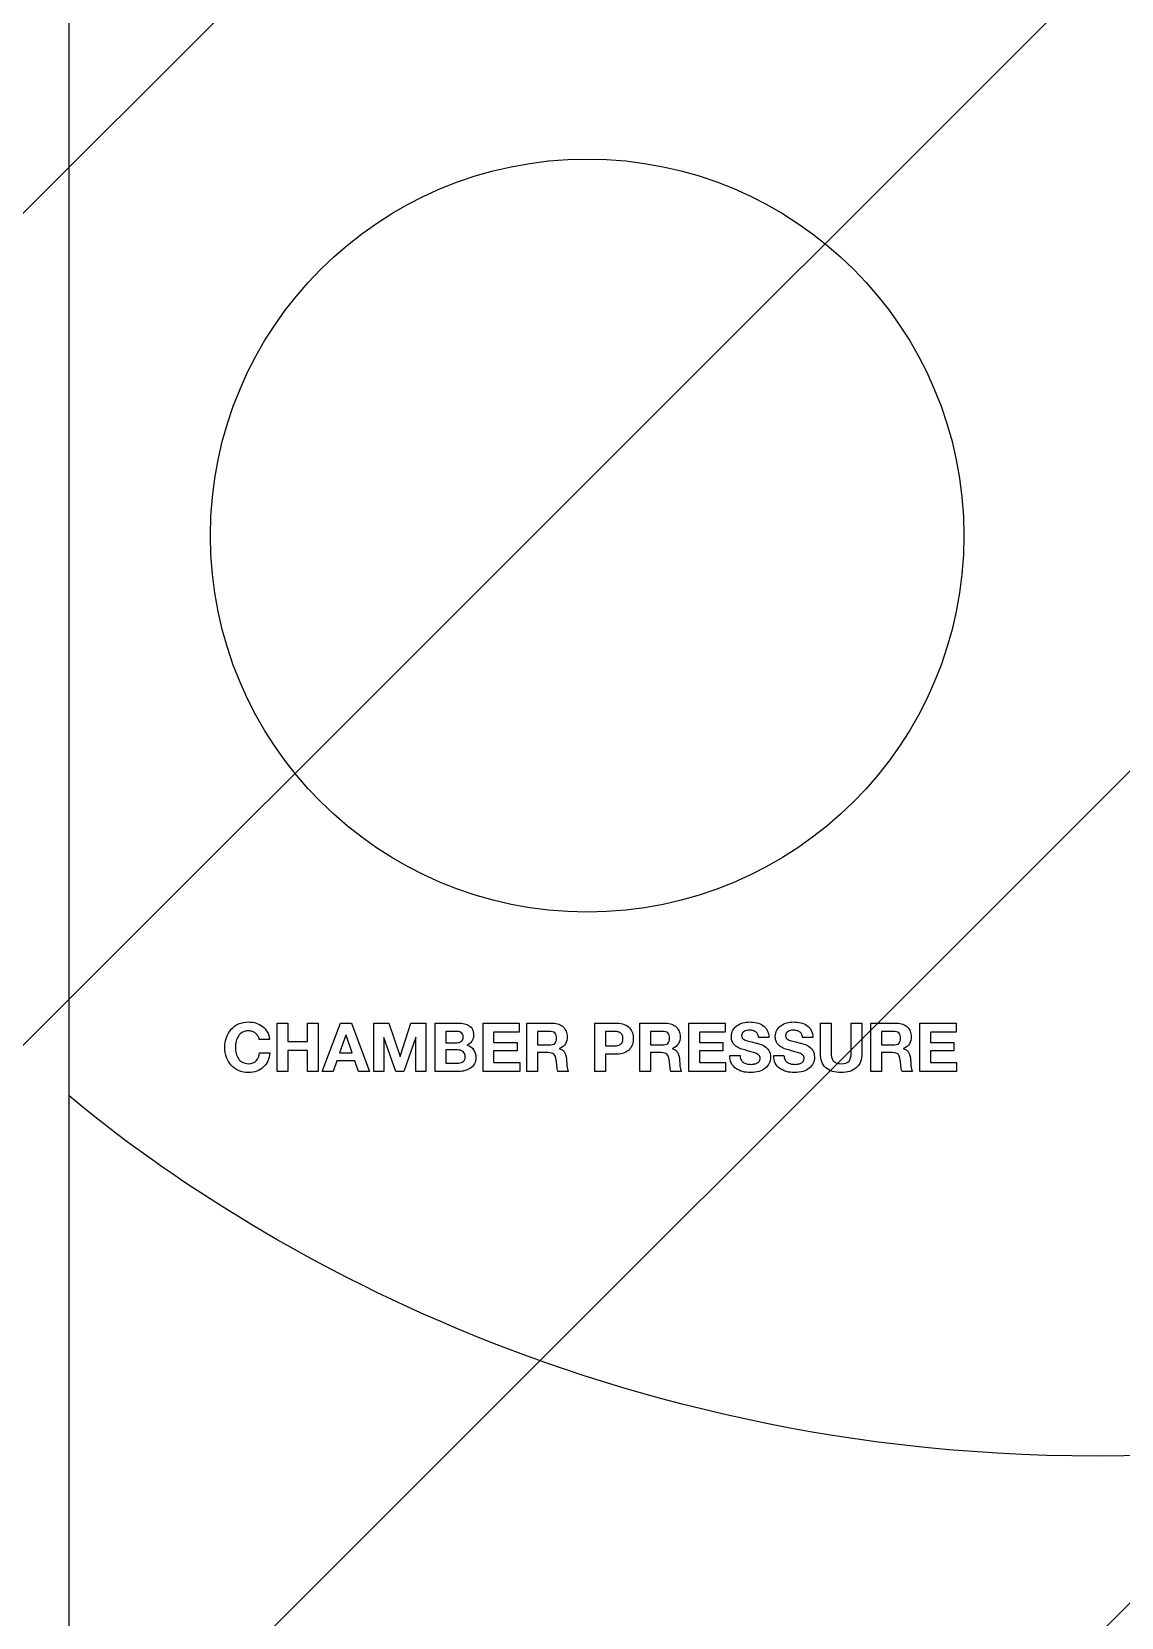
# Model space of a CAD drawing. Header units: millimetres. Extents: x 0 to 16408, y 0 to 11536.
# Drawn here: x 11345.4 to 11461, y 4734.1 to 4902.6 of the extents above; entities that cross this region are included whole.
import ezdxf

# ---------------------------------------------------------------- set-up
doc = ezdxf.new("R2010")
doc.units = ezdxf.units.MM
doc.header["$MEASUREMENT"] = 0
doc.linetypes.add('HIDDEN', pattern=[9.525, 6.35, -3.175])
doc.layers.get('0').update_dxf_attribs({"lineweight": 25})
doc.layers.add('DIM', color=3, linetype='Continuous', lineweight=9)
doc.layers.add('H', color=2, linetype='HIDDEN', lineweight=15)

msp = doc.modelspace()

# ---------------------------------------------------------------- hatches: boundary and pattern name
at = {"layer": 'DIM'}
h = msp.add_hatch(dxfattribs=at)
h.set_pattern_fill('ANSI31', color=256, scale=350, style=0)
h.set_pattern_definition([(45, (-19163.366, -2190.005), (-30.93592, 30.93592), [])])
h.paths.add_polyline_path([(11169.331, 5386.066), (11169.331, 3313.066), (10738.546, 3313.066), (10738.546, 5100.001), (10069.331, 5100.001), (10069.331, 6563.066), (14009.331, 6563.066), (14009.331, 5100.001), (13340.115, 5100.001), (13340.115, 3313.066), (12909.331, 3313.066), (12909.331, 5386.066)])
edge = h.paths.add_edge_path(flags=16)
edge.add_line((12909.331, 3336.066), (12909.331, 3313.066))
edge.add_line((11169.331, 3336.066), (11169.331, 3313.066))
at = {"layer": 'H', "ltscale": 5}
h = msp.add_hatch(dxfattribs=at)
h.set_pattern_fill('ANSI31', color=256, scale=500, style=0)
h.set_pattern_definition([(45, (5319.3, 20778.49), (-44.19417, 44.19417), [])])
edge = h.paths.add_edge_path(flags=16)
edge.add_line((14059.331, 6563.066), (14009.331, 6563.066))
edge.add_line((14059.331, 6563.066), (14009.331, 6563.066))
edge = h.paths.add_edge_path()
edge.add_line((14059.331, 6563.066), (14009.331, 6563.066))
edge.add_line((14059.331, 6563.066), (14009.331, 6563.066))
edge.add_line((10069.331, 3313.066), (10069.331, 6563.066))
edge.add_line((10019.331, 3263.066), (10019.331, 6563.066))
edge.add_line((10069.331, 3313.066), (14009.331, 3313.066))
edge.add_line((10019.331, 3263.066), (14059.331, 3263.066))
edge.add_line((14059.331, 6563.066), (14009.331, 6563.066))
edge.add_line((14009.331, 5313.066), (14009.331, 5323.066))
edge.add_line((14009.331, 3313.066), (14009.331, 6563.066))
edge.add_line((14059.331, 3263.066), (14059.331, 6563.066))

# ---------------------------------------------------------------- linework, layer by layer
for p, q in [((11349.331, 4411.066), (11349.331, 5161.066)), ((11371.414, 4792.134), (11371.414, 4797.272)), ((11371.414, 4797.272), (11372.544, 4797.272)), ((11372.544, 4797.272), (11372.544, 4795.301)), ((11374.624, 4795.301), (11374.624, 4797.272)), ((11374.624, 4797.272), (11375.754, 4797.272)), ((11375.754, 4797.272), (11375.754, 4792.134)), ((11376.207, 4792.134), (11378.15, 4797.272)), ((11378.712, 4796.006), (11378.042, 4794.12)), ((11378.15, 4797.272), (11379.309, 4797.272)), ((11378.726, 4796.006), (11378.712, 4796.006)), ((11379.374, 4794.12), (11378.726, 4796.006)), ((11379.309, 4797.272), (11381.23, 4792.134)), ((11381.677, 4792.134), (11381.677, 4797.272)), ((11381.677, 4797.272), (11383.267, 4797.272)), ((11382.749, 4795.739), (11382.735, 4795.739)), ((11382.735, 4795.739), (11382.735, 4792.134)), ((11384.009, 4792.134), (11382.749, 4795.739)), ((11383.267, 4797.272), (11384.469, 4793.739)), ((11384.483, 4793.739), (11385.62, 4797.272)), ((11386.139, 4795.776), (11384.879, 4792.134)), ((11385.62, 4797.272), (11387.211, 4797.272)), ((11386.153, 4795.776), (11386.139, 4795.776)), ((11386.153, 4792.134), (11386.153, 4795.776)), ((11387.211, 4797.272), (11387.211, 4792.134)), ((11393.271, 4797.272), (11397.114, 4797.272)), ((11393.271, 4792.134), (11393.271, 4797.272)), ((11397.114, 4796.322), (11394.4, 4796.322)), ((11394.4, 4796.322), (11394.4, 4795.221)), ((11397.114, 4797.272), (11397.114, 4796.322)), ((11415.127, 4792.134), (11415.127, 4797.272)), ((11415.127, 4797.272), (11418.969, 4797.272)), ((11418.969, 4796.322), (11416.256, 4796.322)), ((11416.256, 4796.322), (11416.256, 4795.221)), ((11418.969, 4797.272), (11418.969, 4796.322)), ((11439.659, 4792.134), (11439.659, 4797.272)), ((11439.659, 4797.272), (11443.502, 4797.272)), ((11443.502, 4796.322), (11440.789, 4796.322)), ((11440.789, 4796.322), (11440.789, 4795.221)), ((11443.502, 4797.272), (11443.502, 4796.322)), ((11372.544, 4795.301), (11374.624, 4795.301)), ((11372.544, 4794.351), (11372.544, 4792.134)), ((11374.624, 4794.351), (11372.544, 4794.351)), ((11374.624, 4792.134), (11374.624, 4794.351)), ((11378.042, 4794.12), (11379.374, 4794.12)), ((11394.4, 4795.221), (11396.89, 4795.221)), ((11396.89, 4794.344), (11394.4, 4794.344)), ((11394.4, 4794.344), (11394.4, 4793.084)), ((11396.89, 4795.221), (11396.89, 4794.344)), ((11416.256, 4795.221), (11418.746, 4795.221)), ((11418.746, 4794.344), (11416.256, 4794.344)), ((11416.256, 4794.344), (11416.256, 4793.084)), ((11418.746, 4795.221), (11418.746, 4794.344)), ((11440.789, 4795.221), (11443.279, 4795.221)), ((11443.279, 4794.344), (11440.789, 4794.344)), ((11440.789, 4794.344), (11440.789, 4793.084)), ((11443.279, 4795.221), (11443.279, 4794.344)), ((11377.747, 4793.278), (11377.344, 4792.134)), ((11379.669, 4793.278), (11377.747, 4793.278)), ((11380.057, 4792.134), (11379.669, 4793.278)), ((11384.469, 4793.739), (11384.483, 4793.739)), ((11394.4, 4793.084), (11397.171, 4793.084)), ((11397.171, 4793.084), (11397.171, 4792.134)), ((11416.256, 4793.084), (11419.027, 4793.084)), ((11419.027, 4793.084), (11419.027, 4792.134)), ((11440.789, 4793.084), (11443.56, 4793.084)), ((11443.56, 4793.084), (11443.56, 4792.134)), ((11372.544, 4792.134), (11371.414, 4792.134)), ((11375.754, 4792.134), (11374.624, 4792.134)), ((11377.344, 4792.134), (11376.207, 4792.134)), ((11381.23, 4792.134), (11380.057, 4792.134)), ((11382.735, 4792.134), (11381.677, 4792.134)), ((11384.879, 4792.134), (11384.009, 4792.134)), ((11387.211, 4792.134), (11386.153, 4792.134)), ((11397.171, 4792.134), (11393.271, 4792.134)), ((11419.027, 4792.134), (11415.127, 4792.134)), ((11443.56, 4792.134), (11439.659, 4792.134))]:
    msp.add_line(p, q)
msp.add_circle((11404.331, 4849.066), 40)
for points, knots in [([(11367.323, 4797.186), (11367.637, 4797.325), (11367.991, 4797.395), (11368.384, 4797.395), (11368.668, 4797.395), (11368.935, 4797.354), (11369.187, 4797.272)], [25, 25, 25, 25, 26, 26, 26, 27, 27, 27, 27]), ([(11419.808, 4796.528), (11419.921, 4796.722), (11420.068, 4796.884), (11420.251, 4797.013), (11420.433, 4797.143), (11420.639, 4797.239), (11420.869, 4797.301)], [16, 16, 16, 16, 17, 17, 17, 18, 18, 18, 18]), ([(11420.869, 4797.301), (11421.1, 4797.364), (11421.33, 4797.395), (11421.56, 4797.395), (11421.829, 4797.395), (11422.087, 4797.365), (11422.334, 4797.305)], [18, 18, 18, 18, 19, 19, 19, 20, 20, 20, 20]), ([(11422.334, 4797.305), (11422.581, 4797.245), (11422.8, 4797.148), (11422.992, 4797.013), (11423.184, 4796.879), (11423.337, 4796.708), (11423.449, 4796.499)], [20, 20, 20, 20, 21, 21, 21, 22, 22, 22, 22]), ([(11424.478, 4796.528), (11424.591, 4796.722), (11424.739, 4796.884), (11424.921, 4797.013), (11425.103, 4797.143), (11425.31, 4797.239), (11425.54, 4797.301)], [16, 16, 16, 16, 17, 17, 17, 18, 18, 18, 18]), ([(11425.54, 4797.301), (11425.77, 4797.364), (11426.001, 4797.395), (11426.231, 4797.395), (11426.499, 4797.395), (11426.757, 4797.365), (11427.004, 4797.305)], [18, 18, 18, 18, 19, 19, 19, 20, 20, 20, 20]), ([(11427.004, 4797.305), (11427.252, 4797.245), (11427.471, 4797.148), (11427.663, 4797.013), (11427.855, 4796.879), (11428.007, 4796.708), (11428.12, 4796.499)], [20, 20, 20, 20, 21, 21, 21, 22, 22, 22, 22]), ([(11366.031, 4793.635), (11365.916, 4793.959), (11365.859, 4794.307), (11365.859, 4794.682), (11365.859, 4795.066), (11365.916, 4795.422), (11366.031, 4795.75)], [21, 21, 21, 21, 22, 22, 22, 23, 23, 23, 23]), ([(11367.305, 4795.901), (11367.195, 4795.736), (11367.114, 4795.548), (11367.064, 4795.337), (11367.014, 4795.125), (11366.988, 4794.907), (11366.988, 4794.682), (11366.988, 4794.466), (11367.014, 4794.256), (11367.064, 4794.052), (11367.114, 4793.848), (11367.195, 4793.665), (11367.305, 4793.501)], [5, 5, 5, 5, 6, 6, 6, 7, 7, 7, 8, 8, 8, 9, 9, 9, 9]), ([(11368.784, 4796.377), (11368.657, 4796.422), (11368.524, 4796.445), (11368.384, 4796.445), (11368.13, 4796.445), (11367.914, 4796.396), (11367.737, 4796.297), (11367.559, 4796.199), (11367.415, 4796.067), (11367.305, 4795.901)], [2, 2, 2, 2, 3, 3, 3, 4, 4, 4, 5, 5, 5, 5]), ([(11369.378, 4795.901), (11369.31, 4796.01), (11369.226, 4796.104), (11369.126, 4796.186), (11369.025, 4796.267), (11368.911, 4796.331), (11368.784, 4796.377)], [0, 0, 0, 0, 1, 1, 1, 2, 2, 2, 2]), ([(11390.932, 4796.279), (11390.86, 4796.322), (11390.777, 4796.352), (11390.683, 4796.369), (11390.59, 4796.386), (11390.493, 4796.395), (11390.392, 4796.395)], [4, 4, 4, 4, 5, 5, 5, 6, 6, 6, 6]), ([(11390.975, 4795.337), (11391.104, 4795.433), (11391.169, 4795.588), (11391.169, 4795.804), (11391.169, 4795.924), (11391.148, 4796.023), (11391.104, 4796.099)], [1, 1, 1, 1, 2, 2, 2, 3, 3, 3, 3]), ([(11392.144, 4796.603), (11392.223, 4796.44), (11392.263, 4796.238), (11392.263, 4795.999), (11392.263, 4795.739), (11392.204, 4795.524), (11392.087, 4795.351)], [3, 3, 3, 3, 4, 4, 4, 5, 5, 5, 5]), ([(11400.885, 4795.121), (11401.014, 4795.236), (11401.079, 4795.423), (11401.079, 4795.682), (11401.079, 4795.932), (11401.014, 4796.113), (11400.885, 4796.226)], [1, 1, 1, 1, 2, 2, 2, 3, 3, 3, 3]), ([(11401.802, 4796.855), (11401.934, 4796.726), (11402.035, 4796.575), (11402.104, 4796.405), (11402.174, 4796.235), (11402.209, 4796.051), (11402.209, 4795.855), (11402.209, 4795.552), (11402.145, 4795.291), (11402.018, 4795.07)], [2, 2, 2, 2, 3, 3, 3, 4, 4, 4, 5, 5, 5, 5]), ([(11407.448, 4797.272), (11407.769, 4797.272), (11408.043, 4797.226), (11408.268, 4797.132), (11408.494, 4797.038), (11408.677, 4796.915), (11408.819, 4796.762)], [0, 0, 0, 0, 1, 1, 1, 2, 2, 2, 2]), ([(11408.049, 4795.229), (11408.104, 4795.329), (11408.132, 4795.461), (11408.132, 4795.625), (11408.132, 4795.787), (11408.104, 4795.919), (11408.049, 4796.02)], [3, 3, 3, 3, 4, 4, 4, 5, 5, 5, 5]), ([(11409.128, 4796.236), (11409.193, 4796.039), (11409.225, 4795.836), (11409.225, 4795.625), (11409.225, 4795.418), (11409.193, 4795.215), (11409.128, 4795.016)], [3, 3, 3, 3, 4, 4, 4, 5, 5, 5, 5]), ([(11412.881, 4795.121), (11413.011, 4795.236), (11413.076, 4795.423), (11413.076, 4795.682), (11413.076, 4795.932), (11413.011, 4796.113), (11412.881, 4796.226)], [1, 1, 1, 1, 2, 2, 2, 3, 3, 3, 3]), ([(11413.799, 4796.855), (11413.931, 4796.726), (11414.032, 4796.575), (11414.101, 4796.405), (11414.171, 4796.235), (11414.205, 4796.051), (11414.205, 4795.855), (11414.205, 4795.552), (11414.142, 4795.291), (11414.015, 4795.07)], [2, 2, 2, 2, 3, 3, 3, 4, 4, 4, 5, 5, 5, 5]), ([(11420.121, 4794.826), (11419.977, 4794.936), (11419.861, 4795.074), (11419.772, 4795.239), (11419.683, 4795.405), (11419.639, 4795.605), (11419.639, 4795.84), (11419.639, 4796.104), (11419.695, 4796.333), (11419.808, 4796.528)], [13, 13, 13, 13, 14, 14, 14, 15, 15, 15, 16, 16, 16, 16]), ([(11420.805, 4796.208), (11420.757, 4796.135), (11420.733, 4796.044), (11420.733, 4795.934), (11420.733, 4795.833), (11420.752, 4795.752), (11420.79, 4795.689)], [31, 31, 31, 31, 32, 32, 32, 33, 33, 33, 33]), ([(11421.895, 4796.481), (11421.777, 4796.505), (11421.649, 4796.517), (11421.51, 4796.517), (11421.419, 4796.517), (11421.328, 4796.507), (11421.236, 4796.488), (11421.145, 4796.469), (11421.062, 4796.435), (11420.988, 4796.387), (11420.914, 4796.339), (11420.853, 4796.279), (11420.805, 4796.208)], [27, 27, 27, 27, 28, 28, 28, 29, 29, 29, 30, 30, 30, 31, 31, 31, 31]), ([(11422.525, 4795.739), (11422.515, 4795.893), (11422.483, 4796.02), (11422.427, 4796.121), (11422.372, 4796.222), (11422.299, 4796.301), (11422.208, 4796.359)], [24, 24, 24, 24, 25, 25, 25, 26, 26, 26, 26]), ([(11424.791, 4794.826), (11424.647, 4794.936), (11424.531, 4795.074), (11424.442, 4795.239), (11424.353, 4795.405), (11424.309, 4795.605), (11424.309, 4795.84), (11424.309, 4796.104), (11424.366, 4796.333), (11424.478, 4796.528)], [13, 13, 13, 13, 14, 14, 14, 15, 15, 15, 16, 16, 16, 16]), ([(11425.475, 4796.208), (11425.427, 4796.135), (11425.403, 4796.044), (11425.403, 4795.934), (11425.403, 4795.833), (11425.422, 4795.752), (11425.461, 4795.689)], [31, 31, 31, 31, 32, 32, 32, 33, 33, 33, 33]), ([(11426.565, 4796.481), (11426.448, 4796.505), (11426.32, 4796.517), (11426.18, 4796.517), (11426.089, 4796.517), (11425.998, 4796.507), (11425.907, 4796.488), (11425.816, 4796.469), (11425.733, 4796.435), (11425.659, 4796.387), (11425.584, 4796.339), (11425.523, 4796.279), (11425.475, 4796.208)], [27, 27, 27, 27, 28, 28, 28, 29, 29, 29, 30, 30, 30, 31, 31, 31, 31]), ([(11427.195, 4795.739), (11427.185, 4795.893), (11427.153, 4796.02), (11427.098, 4796.121), (11427.043, 4796.222), (11426.969, 4796.301), (11426.878, 4796.359)], [24, 24, 24, 24, 25, 25, 25, 26, 26, 26, 26]), ([(11437.414, 4795.121), (11437.544, 4795.236), (11437.608, 4795.423), (11437.608, 4795.682), (11437.608, 4795.932), (11437.544, 4796.113), (11437.414, 4796.226)], [1, 1, 1, 1, 2, 2, 2, 3, 3, 3, 3]), ([(11438.332, 4796.855), (11438.464, 4796.726), (11438.564, 4796.575), (11438.634, 4796.405), (11438.703, 4796.235), (11438.738, 4796.051), (11438.738, 4795.855), (11438.738, 4795.552), (11438.675, 4795.291), (11438.548, 4795.07)], [2, 2, 2, 2, 3, 3, 3, 4, 4, 4, 5, 5, 5, 5]), ([(11391.309, 4793.357), (11391.355, 4793.444), (11391.378, 4793.554), (11391.378, 4793.688), (11391.378, 4793.952), (11391.303, 4794.141), (11391.155, 4794.253)], [3, 3, 3, 3, 4, 4, 4, 5, 5, 5, 5]), ([(11392.274, 4794.448), (11392.43, 4794.22), (11392.508, 4793.945), (11392.508, 4793.624), (11392.508, 4793.365), (11392.457, 4793.14), (11392.357, 4792.951)], [7, 7, 7, 7, 8, 8, 8, 9, 9, 9, 9]), ([(11409.128, 4795.016), (11409.063, 4794.817), (11408.96, 4794.641), (11408.819, 4794.487), (11408.677, 4794.334), (11408.494, 4794.21), (11408.268, 4794.117), (11408.043, 4794.023), (11407.769, 4793.977), (11407.448, 4793.977)], [5, 5, 5, 5, 6, 6, 6, 7, 7, 7, 8, 8, 8, 8]), ([(11421.172, 4794.38), (11420.98, 4794.427), (11420.793, 4794.486), (11420.61, 4794.556), (11420.428, 4794.625), (11420.265, 4794.715), (11420.121, 4794.826)], [11, 11, 11, 11, 12, 12, 12, 13, 13, 13, 13]), ([(11423.172, 4794.811), (11423.34, 4794.701), (11423.485, 4794.553), (11423.608, 4794.369), (11423.73, 4794.184), (11423.791, 4793.948), (11423.791, 4793.66), (11423.791, 4793.425), (11423.746, 4793.206), (11423.655, 4793.005)], [38, 38, 38, 38, 39, 39, 39, 40, 40, 40, 41, 41, 41, 41]), ([(11425.842, 4794.38), (11425.65, 4794.427), (11425.463, 4794.486), (11425.281, 4794.556), (11425.098, 4794.625), (11424.935, 4794.715), (11424.791, 4794.826)], [11, 11, 11, 11, 12, 12, 12, 13, 13, 13, 13]), ([(11427.843, 4794.811), (11428.011, 4794.701), (11428.156, 4794.553), (11428.278, 4794.369), (11428.401, 4794.184), (11428.462, 4793.948), (11428.462, 4793.66), (11428.462, 4793.425), (11428.416, 4793.206), (11428.325, 4793.005)], [38, 38, 38, 38, 39, 39, 39, 40, 40, 40, 41, 41, 41, 41]), ([(11432.909, 4792.527), (11432.521, 4792.188), (11431.983, 4792.019), (11431.297, 4792.019), (11430.601, 4792.019), (11430.063, 4792.187), (11429.681, 4792.523), (11429.3, 4792.858), (11429.109, 4793.376), (11429.109, 4794.077)], [0, 0, 0, 0, 1, 1, 1, 2, 2, 2, 3, 3, 3, 3]), ([(11430.239, 4794.077), (11430.239, 4793.938), (11430.251, 4793.801), (11430.275, 4793.667), (11430.299, 4793.533), (11430.35, 4793.414), (11430.426, 4793.311)], [6, 6, 6, 6, 7, 7, 7, 8, 8, 8, 8]), ([(11367.737, 4793.109), (11367.914, 4793.011), (11368.13, 4792.962), (11368.384, 4792.962), (11368.73, 4792.962), (11369, 4793.067), (11369.194, 4793.278)], [10, 10, 10, 10, 11, 11, 11, 12, 12, 12, 12]), ([(11390.86, 4793.045), (11390.961, 4793.066), (11391.049, 4793.102), (11391.126, 4793.152), (11391.203, 4793.203), (11391.264, 4793.271), (11391.309, 4793.357)], [1, 1, 1, 1, 2, 2, 2, 3, 3, 3, 3]), ([(11392.357, 4792.951), (11392.256, 4792.761), (11392.12, 4792.607), (11391.95, 4792.487), (11391.78, 4792.367), (11391.585, 4792.278), (11391.367, 4792.22)], [9, 9, 9, 9, 10, 10, 10, 11, 11, 11, 11]), ([(11420.125, 4792.451), (11419.921, 4792.6), (11419.759, 4792.789), (11419.639, 4793.019), (11419.519, 4793.25), (11419.461, 4793.523), (11419.466, 4793.84)], [46, 46, 46, 46, 47, 47, 47, 48, 48, 48, 48]), ([(11422.579, 4792.141), (11422.312, 4792.06), (11422.004, 4792.019), (11421.654, 4792.019), (11421.371, 4792.019), (11421.096, 4792.054), (11420.83, 4792.123), (11420.563, 4792.193), (11420.328, 4792.302), (11420.125, 4792.451)], [43, 43, 43, 43, 44, 44, 44, 45, 45, 45, 46, 46, 46, 46]), ([(11421.265, 4792.944), (11421.404, 4792.908), (11421.548, 4792.89), (11421.697, 4792.89), (11421.798, 4792.89), (11421.906, 4792.898), (11422.021, 4792.915)], [2, 2, 2, 2, 3, 3, 3, 4, 4, 4, 4]), ([(11422.597, 4793.21), (11422.664, 4793.294), (11422.697, 4793.401), (11422.697, 4793.53), (11422.697, 4793.669), (11422.653, 4793.782), (11422.564, 4793.868)], [6, 6, 6, 6, 7, 7, 7, 8, 8, 8, 8]), ([(11424.795, 4792.451), (11424.591, 4792.6), (11424.429, 4792.789), (11424.309, 4793.019), (11424.189, 4793.25), (11424.132, 4793.523), (11424.137, 4793.84)], [46, 46, 46, 46, 47, 47, 47, 48, 48, 48, 48]), ([(11427.249, 4792.141), (11426.983, 4792.06), (11426.674, 4792.019), (11426.324, 4792.019), (11426.041, 4792.019), (11425.767, 4792.054), (11425.5, 4792.123), (11425.234, 4792.193), (11424.999, 4792.302), (11424.795, 4792.451)], [43, 43, 43, 43, 44, 44, 44, 45, 45, 45, 46, 46, 46, 46]), ([(11425.936, 4792.944), (11426.075, 4792.908), (11426.219, 4792.89), (11426.368, 4792.89), (11426.468, 4792.89), (11426.576, 4792.898), (11426.691, 4792.915)], [2, 2, 2, 2, 3, 3, 3, 4, 4, 4, 4]), ([(11427.267, 4793.21), (11427.334, 4793.294), (11427.368, 4793.401), (11427.368, 4793.53), (11427.368, 4793.669), (11427.323, 4793.782), (11427.235, 4793.868)], [6, 6, 6, 6, 7, 7, 7, 8, 8, 8, 8]), ([(11430.747, 4793.059), (11430.883, 4792.994), (11431.067, 4792.962), (11431.297, 4792.962), (11431.7, 4792.962), (11431.978, 4793.052), (11432.132, 4793.232)], [9, 9, 9, 9, 10, 10, 10, 11, 11, 11, 11]), ([(11369.255, 4792.163), (11368.991, 4792.067), (11368.701, 4792.019), (11368.384, 4792.019), (11367.991, 4792.019), (11367.637, 4792.087), (11367.323, 4792.224)], [17, 17, 17, 17, 18, 18, 18, 19, 19, 19, 19]), ([(11569.331, 4789.393), (11557.879, 4779.867), (11518.501, 4751.265), (11458.502, 4751.265), (11400.566, 4751.265), (11362.257, 4778.67), (11349.331, 4789.55)], [3.1665302, 3.1665302, 3.1665302, 3.1665302, 4, 4, 4, 4.801495, 4.801495, 4.801495, 4.801495])]:
    msp.add_open_spline(points, degree=3, knots=knots)
for points in [[(11366.031, 4795.75), (11366.146, 4796.079), (11366.312, 4796.366), (11366.528, 4796.611)], [(11366.528, 4796.611), (11366.744, 4796.855), (11367.009, 4797.047), (11367.323, 4797.186)], [(11369.187, 4797.272), (11369.439, 4797.191), (11369.664, 4797.072), (11369.863, 4796.916)], [(11369.507, 4795.545), (11369.488, 4795.675), (11369.445, 4795.794), (11369.378, 4795.901)], [(11369.863, 4796.916), (11370.062, 4796.76), (11370.227, 4796.567), (11370.356, 4796.337)], [(11370.356, 4796.337), (11370.486, 4796.106), (11370.567, 4795.843), (11370.601, 4795.545)], [(11388.204, 4792.134), (11388.204, 4792.134), (11388.204, 4797.272), (11388.204, 4797.272)], [(11388.204, 4797.272), (11388.204, 4797.272), (11390.622, 4797.272), (11390.622, 4797.272)], [(11390.392, 4796.395), (11390.392, 4796.395), (11389.334, 4796.395), (11389.334, 4796.395)], [(11389.334, 4796.395), (11389.334, 4796.395), (11389.334, 4795.193), (11389.334, 4795.193)], [(11390.622, 4797.272), (11390.867, 4797.272), (11391.09, 4797.251), (11391.291, 4797.208)], [(11391.104, 4796.099), (11391.061, 4796.176), (11391.004, 4796.236), (11390.932, 4796.279)], [(11391.291, 4797.208), (11391.493, 4797.165), (11391.666, 4797.094), (11391.81, 4796.996)], [(11391.81, 4796.996), (11391.954, 4796.897), (11392.065, 4796.766), (11392.144, 4796.603)], [(11397.934, 4792.134), (11397.934, 4792.134), (11397.934, 4797.272), (11397.934, 4797.272)], [(11397.934, 4797.272), (11397.934, 4797.272), (11400.705, 4797.272), (11400.705, 4797.272)], [(11400.302, 4796.395), (11400.302, 4796.395), (11399.064, 4796.395), (11399.064, 4796.395)], [(11399.064, 4796.395), (11399.064, 4796.395), (11399.064, 4794.948), (11399.064, 4794.948)], [(11400.885, 4796.226), (11400.755, 4796.338), (11400.561, 4796.395), (11400.302, 4796.395)], [(11400.705, 4797.272), (11400.935, 4797.272), (11401.143, 4797.235), (11401.327, 4797.161)], [(11401.327, 4797.161), (11401.512, 4797.086), (11401.67, 4796.985), (11401.802, 4796.855)], [(11405.131, 4792.134), (11405.131, 4792.134), (11405.131, 4797.272), (11405.131, 4797.272)], [(11405.131, 4797.272), (11405.131, 4797.272), (11407.448, 4797.272), (11407.448, 4797.272)], [(11406.26, 4796.395), (11406.26, 4796.395), (11406.26, 4794.854), (11406.26, 4794.854)], [(11407.138, 4796.395), (11407.138, 4796.395), (11406.26, 4796.395), (11406.26, 4796.395)], [(11407.513, 4796.366), (11407.393, 4796.385), (11407.268, 4796.395), (11407.138, 4796.395)], [(11407.829, 4796.254), (11407.738, 4796.309), (11407.633, 4796.347), (11407.513, 4796.366)], [(11408.049, 4796.02), (11407.993, 4796.121), (11407.92, 4796.199), (11407.829, 4796.254)], [(11408.819, 4796.762), (11408.96, 4796.608), (11409.063, 4796.433), (11409.128, 4796.236)], [(11409.931, 4792.134), (11409.931, 4792.134), (11409.931, 4797.272), (11409.931, 4797.272)], [(11409.931, 4797.272), (11409.931, 4797.272), (11412.701, 4797.272), (11412.701, 4797.272)], [(11412.298, 4796.395), (11412.298, 4796.395), (11411.06, 4796.395), (11411.06, 4796.395)], [(11411.06, 4796.395), (11411.06, 4796.395), (11411.06, 4794.948), (11411.06, 4794.948)], [(11412.881, 4796.226), (11412.752, 4796.338), (11412.557, 4796.395), (11412.298, 4796.395)], [(11412.701, 4797.272), (11412.932, 4797.272), (11413.139, 4797.235), (11413.324, 4797.161)], [(11413.324, 4797.161), (11413.509, 4797.086), (11413.667, 4796.985), (11413.799, 4796.855)], [(11420.79, 4795.689), (11420.829, 4795.627), (11420.904, 4795.569), (11421.017, 4795.517)], [(11422.208, 4796.359), (11422.117, 4796.416), (11422.012, 4796.457), (11421.895, 4796.481)], [(11423.618, 4795.739), (11423.618, 4795.739), (11422.525, 4795.739), (11422.525, 4795.739)], [(11423.449, 4796.499), (11423.562, 4796.29), (11423.618, 4796.037), (11423.618, 4795.739)], [(11425.461, 4795.689), (11425.499, 4795.627), (11425.575, 4795.569), (11425.687, 4795.517)], [(11426.878, 4796.359), (11426.787, 4796.416), (11426.683, 4796.457), (11426.565, 4796.481)], [(11428.289, 4795.739), (11428.289, 4795.739), (11427.195, 4795.739), (11427.195, 4795.739)], [(11428.12, 4796.499), (11428.233, 4796.29), (11428.289, 4796.037), (11428.289, 4795.739)], [(11429.109, 4794.077), (11429.109, 4794.077), (11429.109, 4797.272), (11429.109, 4797.272)], [(11429.109, 4797.272), (11429.109, 4797.272), (11430.239, 4797.272), (11430.239, 4797.272)], [(11430.239, 4797.272), (11430.239, 4797.272), (11430.239, 4794.077), (11430.239, 4794.077)], [(11432.362, 4794.077), (11432.362, 4794.077), (11432.362, 4797.272), (11432.362, 4797.272)], [(11432.362, 4797.272), (11432.362, 4797.272), (11433.492, 4797.272), (11433.492, 4797.272)], [(11433.492, 4797.272), (11433.492, 4797.272), (11433.492, 4794.077), (11433.492, 4794.077)], [(11434.464, 4792.134), (11434.464, 4792.134), (11434.464, 4797.272), (11434.464, 4797.272)], [(11434.464, 4797.272), (11434.464, 4797.272), (11437.234, 4797.272), (11437.234, 4797.272)], [(11436.831, 4796.395), (11436.831, 4796.395), (11435.593, 4796.395), (11435.593, 4796.395)], [(11435.593, 4796.395), (11435.593, 4796.395), (11435.593, 4794.948), (11435.593, 4794.948)], [(11437.414, 4796.226), (11437.285, 4796.338), (11437.09, 4796.395), (11436.831, 4796.395)], [(11437.234, 4797.272), (11437.465, 4797.272), (11437.672, 4797.235), (11437.857, 4797.161)], [(11437.857, 4797.161), (11438.041, 4797.086), (11438.2, 4796.985), (11438.332, 4796.855)], [(11369.194, 4793.278), (11369.389, 4793.489), (11369.507, 4793.768), (11369.55, 4794.113)], [(11370.601, 4795.545), (11370.601, 4795.545), (11369.507, 4795.545), (11369.507, 4795.545)], [(11369.55, 4794.113), (11369.55, 4794.113), (11370.644, 4794.113), (11370.644, 4794.113)], [(11370.644, 4794.113), (11370.615, 4793.792), (11370.541, 4793.501), (11370.421, 4793.243)], [(11389.334, 4795.193), (11389.334, 4795.193), (11390.478, 4795.193), (11390.478, 4795.193)], [(11390.565, 4794.422), (11390.565, 4794.422), (11389.334, 4794.422), (11389.334, 4794.422)], [(11389.334, 4794.422), (11389.334, 4794.422), (11389.334, 4793.012), (11389.334, 4793.012)], [(11390.478, 4795.193), (11390.68, 4795.193), (11390.845, 4795.24), (11390.975, 4795.337)], [(11391.155, 4794.253), (11391.006, 4794.366), (11390.809, 4794.422), (11390.565, 4794.422)], [(11392.087, 4795.351), (11391.969, 4795.178), (11391.795, 4795.037), (11391.565, 4794.927)], [(11391.565, 4794.927), (11391.882, 4794.835), (11392.118, 4794.676), (11392.274, 4794.448)], [(11399.064, 4794.948), (11399.064, 4794.948), (11400.302, 4794.948), (11400.302, 4794.948)], [(11400.194, 4794.142), (11400.194, 4794.142), (11399.064, 4794.142), (11399.064, 4794.142)], [(11399.064, 4794.142), (11399.064, 4794.142), (11399.064, 4792.134), (11399.064, 4792.134)], [(11400.805, 4793.955), (11400.681, 4794.08), (11400.477, 4794.142), (11400.194, 4794.142)], [(11400.302, 4794.948), (11400.561, 4794.948), (11400.755, 4795.005), (11400.885, 4795.121)], [(11401.05, 4793.365), (11401.012, 4793.633), (11400.93, 4793.83), (11400.805, 4793.955)], [(11402.018, 4795.07), (11401.891, 4794.85), (11401.684, 4794.682), (11401.396, 4794.567)], [(11401.396, 4794.567), (11401.396, 4794.567), (11401.396, 4794.552), (11401.396, 4794.552)], [(11401.396, 4794.552), (11401.535, 4794.514), (11401.65, 4794.455), (11401.741, 4794.376)], [(11401.741, 4794.376), (11401.832, 4794.297), (11401.907, 4794.203), (11401.964, 4794.095)], [(11401.964, 4794.095), (11402.022, 4793.987), (11402.064, 4793.868), (11402.09, 4793.739)], [(11406.26, 4794.854), (11406.26, 4794.854), (11407.138, 4794.854), (11407.138, 4794.854)], [(11406.26, 4793.977), (11406.26, 4793.977), (11406.26, 4792.134), (11406.26, 4792.134)], [(11407.448, 4793.977), (11407.448, 4793.977), (11406.26, 4793.977), (11406.26, 4793.977)], [(11407.138, 4794.854), (11407.268, 4794.854), (11407.393, 4794.864), (11407.513, 4794.883)], [(11407.513, 4794.883), (11407.633, 4794.902), (11407.738, 4794.939), (11407.829, 4794.995)], [(11407.829, 4794.995), (11407.92, 4795.05), (11407.993, 4795.128), (11408.049, 4795.229)], [(11411.06, 4794.948), (11411.06, 4794.948), (11412.298, 4794.948), (11412.298, 4794.948)], [(11412.19, 4794.142), (11412.19, 4794.142), (11411.06, 4794.142), (11411.06, 4794.142)], [(11411.06, 4794.142), (11411.06, 4794.142), (11411.06, 4792.134), (11411.06, 4792.134)], [(11412.802, 4793.955), (11412.677, 4794.08), (11412.473, 4794.142), (11412.19, 4794.142)], [(11412.298, 4794.948), (11412.557, 4794.948), (11412.752, 4795.005), (11412.881, 4795.121)], [(11413.047, 4793.365), (11413.008, 4793.633), (11412.927, 4793.83), (11412.802, 4793.955)], [(11414.015, 4795.07), (11413.887, 4794.85), (11413.68, 4794.682), (11413.392, 4794.567)], [(11413.392, 4794.567), (11413.392, 4794.567), (11413.392, 4794.552), (11413.392, 4794.552)], [(11413.392, 4794.552), (11413.531, 4794.514), (11413.647, 4794.455), (11413.738, 4794.376)], [(11413.738, 4794.376), (11413.829, 4794.297), (11413.903, 4794.203), (11413.961, 4794.095)], [(11413.961, 4794.095), (11414.018, 4793.987), (11414.06, 4793.868), (11414.087, 4793.739)], [(11421.017, 4795.517), (11421.13, 4795.464), (11421.286, 4795.411), (11421.485, 4795.358)], [(11421.726, 4794.235), (11421.543, 4794.279), (11421.359, 4794.326), (11421.172, 4794.38)], [(11421.485, 4795.358), (11421.684, 4795.305), (11421.944, 4795.238), (11422.266, 4795.157)], [(11422.215, 4794.084), (11422.071, 4794.142), (11421.908, 4794.193), (11421.726, 4794.235)], [(11422.564, 4793.868), (11422.475, 4793.955), (11422.359, 4794.027), (11422.215, 4794.084)], [(11422.266, 4795.157), (11422.361, 4795.137), (11422.495, 4795.103), (11422.665, 4795.052)], [(11422.665, 4795.052), (11422.835, 4795.002), (11423.004, 4794.921), (11423.172, 4794.811)], [(11425.687, 4795.517), (11425.8, 4795.464), (11425.956, 4795.411), (11426.155, 4795.358)], [(11426.396, 4794.235), (11426.214, 4794.279), (11426.029, 4794.326), (11425.842, 4794.38)], [(11426.155, 4795.358), (11426.354, 4795.305), (11426.615, 4795.238), (11426.936, 4795.157)], [(11426.886, 4794.084), (11426.742, 4794.142), (11426.579, 4794.193), (11426.396, 4794.235)], [(11427.235, 4793.868), (11427.146, 4793.955), (11427.03, 4794.027), (11426.886, 4794.084)], [(11426.936, 4795.157), (11427.032, 4795.137), (11427.165, 4795.103), (11427.336, 4795.052)], [(11427.336, 4795.052), (11427.506, 4795.002), (11427.675, 4794.921), (11427.843, 4794.811)], [(11432.132, 4793.232), (11432.285, 4793.412), (11432.362, 4793.693), (11432.362, 4794.077)], [(11433.492, 4794.077), (11433.492, 4793.382), (11433.298, 4792.865), (11432.909, 4792.527)], [(11435.593, 4794.948), (11435.593, 4794.948), (11436.831, 4794.948), (11436.831, 4794.948)], [(11436.723, 4794.142), (11436.723, 4794.142), (11435.593, 4794.142), (11435.593, 4794.142)], [(11435.593, 4794.142), (11435.593, 4794.142), (11435.593, 4792.134), (11435.593, 4792.134)], [(11437.335, 4793.955), (11437.21, 4794.08), (11437.006, 4794.142), (11436.723, 4794.142)], [(11436.831, 4794.948), (11437.09, 4794.948), (11437.285, 4795.005), (11437.414, 4795.121)], [(11437.58, 4793.365), (11437.541, 4793.633), (11437.46, 4793.83), (11437.335, 4793.955)], [(11438.548, 4795.07), (11438.42, 4794.85), (11438.213, 4794.682), (11437.925, 4794.567)], [(11437.925, 4794.567), (11437.925, 4794.567), (11437.925, 4794.552), (11437.925, 4794.552)], [(11437.925, 4794.552), (11438.064, 4794.514), (11438.18, 4794.455), (11438.271, 4794.376)], [(11438.271, 4794.376), (11438.362, 4794.297), (11438.436, 4794.203), (11438.494, 4794.095)], [(11438.494, 4794.095), (11438.551, 4793.987), (11438.593, 4793.868), (11438.62, 4793.739)], [(11366.528, 4792.789), (11366.312, 4793.029), (11366.146, 4793.311), (11366.031, 4793.635)], [(11367.323, 4792.224), (11367.009, 4792.361), (11366.744, 4792.549), (11366.528, 4792.789)], [(11367.305, 4793.501), (11367.415, 4793.338), (11367.559, 4793.207), (11367.737, 4793.109)], [(11369.946, 4792.58), (11369.749, 4792.398), (11369.519, 4792.259), (11369.255, 4792.163)], [(11370.421, 4793.243), (11370.301, 4792.983), (11370.143, 4792.763), (11369.946, 4792.58)], [(11389.334, 4793.012), (11389.334, 4793.012), (11390.543, 4793.012), (11390.543, 4793.012)], [(11390.543, 4793.012), (11390.653, 4793.012), (11390.759, 4793.023), (11390.86, 4793.045)], [(11401.115, 4792.717), (11401.101, 4792.942), (11401.079, 4793.158), (11401.05, 4793.365)], [(11401.23, 4792.134), (11401.168, 4792.297), (11401.129, 4792.491), (11401.115, 4792.717)], [(11402.09, 4793.739), (11402.116, 4793.61), (11402.134, 4793.48), (11402.144, 4793.35)], [(11402.144, 4793.35), (11402.149, 4793.269), (11402.154, 4793.173), (11402.158, 4793.063)], [(11402.158, 4793.063), (11402.163, 4792.952), (11402.172, 4792.839), (11402.184, 4792.724)], [(11402.184, 4792.724), (11402.196, 4792.609), (11402.215, 4792.5), (11402.241, 4792.397)], [(11402.241, 4792.397), (11402.268, 4792.293), (11402.307, 4792.206), (11402.36, 4792.134)], [(11413.112, 4792.717), (11413.097, 4792.942), (11413.076, 4793.158), (11413.047, 4793.365)], [(11413.227, 4792.134), (11413.164, 4792.297), (11413.126, 4792.491), (11413.112, 4792.717)], [(11414.087, 4793.739), (11414.113, 4793.61), (11414.131, 4793.48), (11414.141, 4793.35)], [(11414.141, 4793.35), (11414.145, 4793.269), (11414.15, 4793.173), (11414.155, 4793.063)], [(11414.155, 4793.063), (11414.16, 4792.952), (11414.168, 4792.839), (11414.18, 4792.724)], [(11414.18, 4792.724), (11414.192, 4792.609), (11414.211, 4792.5), (11414.238, 4792.397)], [(11414.238, 4792.397), (11414.264, 4792.293), (11414.304, 4792.206), (11414.357, 4792.134)], [(11419.466, 4793.84), (11419.466, 4793.84), (11420.56, 4793.84), (11420.56, 4793.84)], [(11420.56, 4793.84), (11420.56, 4793.667), (11420.591, 4793.521), (11420.653, 4793.401)], [(11420.653, 4793.401), (11420.716, 4793.281), (11420.798, 4793.184), (11420.902, 4793.109)], [(11420.902, 4793.109), (11421.005, 4793.035), (11421.126, 4792.98), (11421.265, 4792.944)], [(11422.021, 4792.915), (11422.136, 4792.932), (11422.244, 4792.964), (11422.345, 4793.012)], [(11422.345, 4793.012), (11422.445, 4793.06), (11422.529, 4793.126), (11422.597, 4793.21)], [(11423.248, 4792.483), (11423.068, 4792.337), (11422.845, 4792.223), (11422.579, 4792.141)], [(11423.655, 4793.005), (11423.563, 4792.803), (11423.428, 4792.63), (11423.248, 4792.483)], [(11424.137, 4793.84), (11424.137, 4793.84), (11425.23, 4793.84), (11425.23, 4793.84)], [(11425.23, 4793.84), (11425.23, 4793.667), (11425.262, 4793.521), (11425.324, 4793.401)], [(11425.324, 4793.401), (11425.386, 4793.281), (11425.469, 4793.184), (11425.572, 4793.109)], [(11425.572, 4793.109), (11425.675, 4793.035), (11425.797, 4792.98), (11425.936, 4792.944)], [(11426.691, 4792.915), (11426.806, 4792.932), (11426.914, 4792.964), (11427.015, 4793.012)], [(11427.015, 4793.012), (11427.116, 4793.06), (11427.2, 4793.126), (11427.267, 4793.21)], [(11427.918, 4792.483), (11427.738, 4792.337), (11427.515, 4792.223), (11427.249, 4792.141)], [(11428.325, 4793.005), (11428.234, 4792.803), (11428.098, 4792.63), (11427.918, 4792.483)], [(11430.426, 4793.311), (11430.503, 4793.207), (11430.61, 4793.123), (11430.747, 4793.059)], [(11437.645, 4792.717), (11437.63, 4792.942), (11437.608, 4793.158), (11437.58, 4793.365)], [(11437.76, 4792.134), (11437.697, 4792.297), (11437.659, 4792.491), (11437.645, 4792.717)], [(11438.62, 4793.739), (11438.646, 4793.61), (11438.664, 4793.48), (11438.674, 4793.35)], [(11438.674, 4793.35), (11438.678, 4793.269), (11438.683, 4793.173), (11438.688, 4793.063)], [(11438.688, 4793.063), (11438.693, 4792.952), (11438.701, 4792.839), (11438.713, 4792.724)], [(11438.713, 4792.724), (11438.725, 4792.609), (11438.744, 4792.5), (11438.771, 4792.397)], [(11438.771, 4792.397), (11438.797, 4792.293), (11438.837, 4792.206), (11438.89, 4792.134)], [(11390.694, 4792.134), (11390.694, 4792.134), (11388.204, 4792.134), (11388.204, 4792.134)], [(11391.367, 4792.22), (11391.149, 4792.163), (11390.924, 4792.134), (11390.694, 4792.134)], [(11399.064, 4792.134), (11399.064, 4792.134), (11397.934, 4792.134), (11397.934, 4792.134)], [(11402.36, 4792.134), (11402.36, 4792.134), (11401.23, 4792.134), (11401.23, 4792.134)], [(11406.26, 4792.134), (11406.26, 4792.134), (11405.131, 4792.134), (11405.131, 4792.134)], [(11411.06, 4792.134), (11411.06, 4792.134), (11409.931, 4792.134), (11409.931, 4792.134)], [(11414.357, 4792.134), (11414.357, 4792.134), (11413.227, 4792.134), (11413.227, 4792.134)], [(11435.593, 4792.134), (11435.593, 4792.134), (11434.464, 4792.134), (11434.464, 4792.134)], [(11438.89, 4792.134), (11438.89, 4792.134), (11437.76, 4792.134), (11437.76, 4792.134)]]:
    msp.add_open_spline(points, degree=3)

doc.saveas('drawing.dxf')
